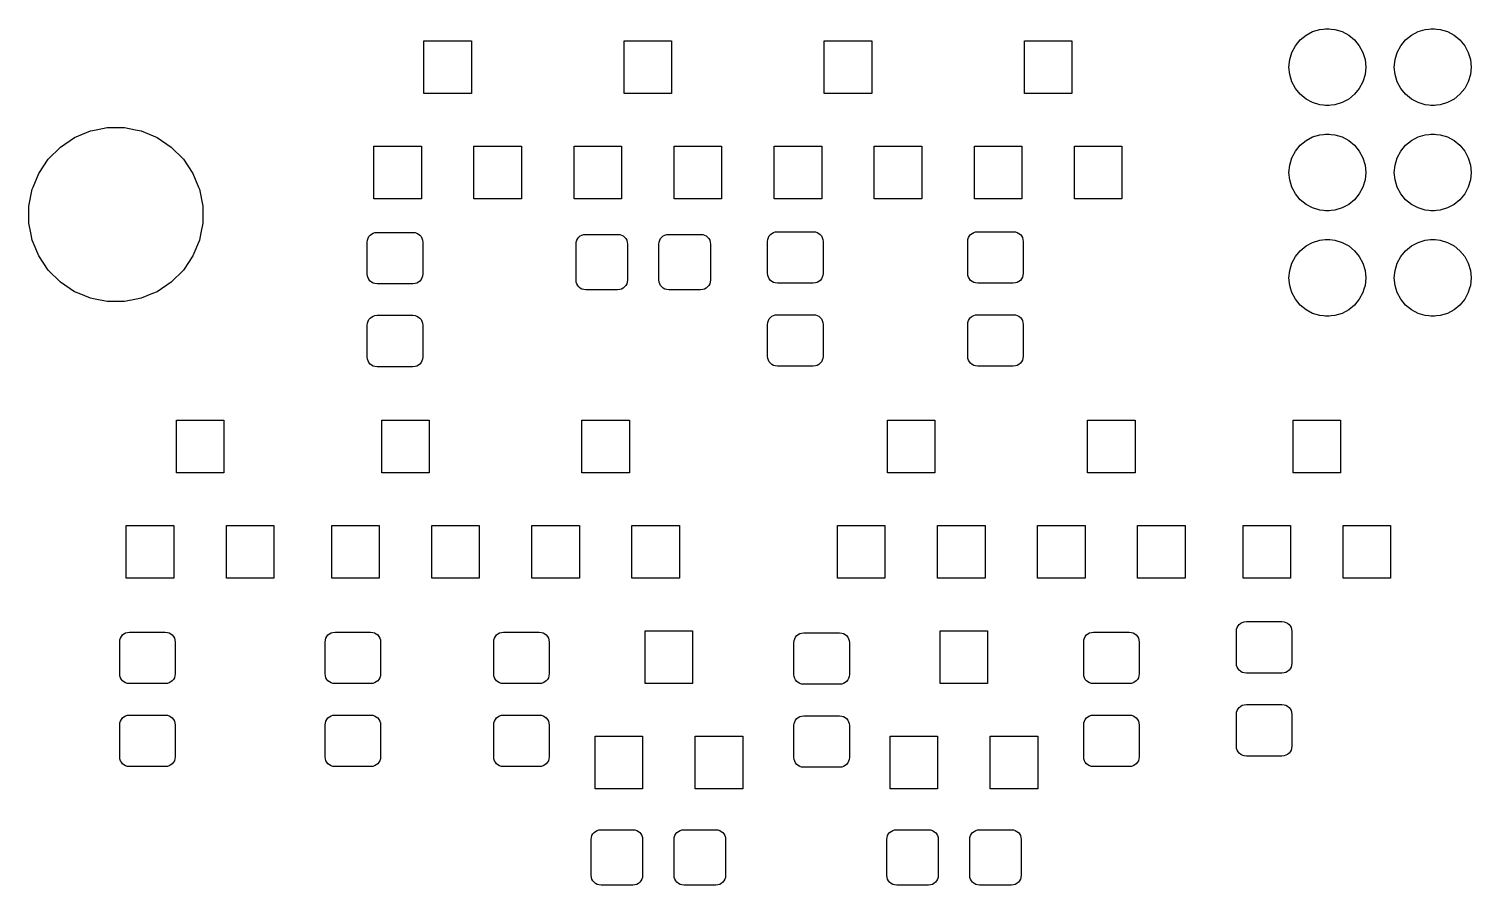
# Model space of a CAD drawing. Extents: x 150.3 to 177.9, y -113.7 to -80.6.
# Drawn here: x 150.35 to 177.73, y -113.73 to -97.47 of the extents above; entities that cross this region are included whole.
import ezdxf

# ---------------------------------------------------------------- set-up
doc = ezdxf.new("R2010")
doc.units = 0
doc.header["$MEASUREMENT"] = 0
doc.layers.add('BLACK', color=7, linetype='CONTINUOUS')

msp = doc.modelspace()

# ---------------------------------------------------------------- linework, layer by layer
at = {"layer": 'BLACK', "linetype": 'CONTINUOUS'}
for p, q in [((174.929, -97.4775), (174.964, -97.474)), ((174.964, -97.474), (175.036, -97.474)), ((175.036, -97.474), (175.071, -97.4775)), ((176.929, -97.4775), (176.964, -97.474)), ((176.964, -97.474), (177.036, -97.474)), ((177.036, -97.474), (177.071, -97.4775)), ((157.849, -98.701), (157.849, -97.699)), ((157.849, -97.699), (158.751, -97.699)), ((158.751, -97.699), (158.751, -98.701)), ((161.649, -98.701), (161.649, -97.699)), ((161.649, -97.699), (162.551, -97.699)), ((162.551, -97.699), (162.551, -98.701)), ((165.449, -98.701), (165.449, -97.699)), ((165.449, -97.699), (166.351, -97.699)), ((166.351, -97.699), (166.351, -98.701)), ((169.249, -98.701), (169.249, -97.699)), ((169.249, -97.699), (170.151, -97.699)), ((170.151, -97.699), (170.151, -98.701)), ((174.393, -97.7947), (174.484, -97.6842)), ((174.484, -97.6842), (174.595, -97.5934)), ((174.595, -97.5934), (174.721, -97.526)), ((174.721, -97.526), (174.858, -97.4845)), ((174.721, -97.526), (174.721, -97.526)), ((174.858, -97.4845), (174.929, -97.4775)), ((175.071, -97.4775), (175.142, -97.4845)), ((175.142, -97.4845), (175.279, -97.526)), ((175.279, -97.526), (175.279, -97.526)), ((175.279, -97.526), (175.405, -97.5934)), ((175.405, -97.5934), (175.516, -97.6842)), ((175.516, -97.6842), (175.607, -97.7947)), ((176.393, -97.7947), (176.484, -97.6842)), ((176.484, -97.6842), (176.595, -97.5934)), ((176.595, -97.5934), (176.721, -97.526)), ((176.721, -97.526), (176.858, -97.4845)), ((176.721, -97.526), (176.721, -97.526)), ((176.858, -97.4845), (176.929, -97.4775)), ((177.071, -97.4775), (177.142, -97.4845)), ((177.142, -97.4845), (177.279, -97.526)), ((177.279, -97.526), (177.279, -97.526)), ((177.279, -97.526), (177.405, -97.5934)), ((177.405, -97.5934), (177.516, -97.6842)), ((177.516, -97.6842), (177.607, -97.7947)), ((174.285, -98.0577), (174.326, -97.9208)), ((174.326, -97.9208), (174.393, -97.7947)), ((174.326, -97.9208), (174.326, -97.9208)), ((175.607, -97.7947), (175.674, -97.9208)), ((175.674, -97.9208), (175.674, -97.9208)), ((175.674, -97.9208), (175.715, -98.0577)), ((176.285, -98.0577), (176.326, -97.9208)), ((176.326, -97.9208), (176.393, -97.7947)), ((176.326, -97.9208), (176.326, -97.9208)), ((177.607, -97.7947), (177.674, -97.9208)), ((177.674, -97.9208), (177.674, -97.9208)), ((177.674, -97.9208), (177.715, -98.0577)), ((174.27, -98.2), (174.285, -98.0577)), ((174.285, -98.3423), (174.27, -98.2)), ((175.715, -98.0577), (175.73, -98.2)), ((175.73, -98.2), (175.715, -98.3423)), ((176.27, -98.2), (176.285, -98.0577)), ((176.285, -98.3423), (176.27, -98.2)), ((177.715, -98.0577), (177.73, -98.2)), ((177.73, -98.2), (177.715, -98.3423)), ((174.326, -98.4792), (174.285, -98.3423)), ((174.393, -98.6053), (174.326, -98.4792)), ((174.326, -98.4792), (174.326, -98.4792)), ((175.674, -98.4792), (175.607, -98.6053)), ((175.715, -98.3423), (175.674, -98.4792)), ((175.674, -98.4792), (175.674, -98.4792)), ((176.326, -98.4792), (176.285, -98.3423)), ((176.393, -98.6053), (176.326, -98.4792)), ((176.326, -98.4792), (176.326, -98.4792)), ((177.674, -98.4792), (177.607, -98.6053)), ((177.715, -98.3423), (177.674, -98.4792)), ((177.674, -98.4792), (177.674, -98.4792)), ((158.751, -98.701), (157.849, -98.701)), ((162.551, -98.701), (161.649, -98.701)), ((166.351, -98.701), (165.449, -98.701)), ((170.151, -98.701), (169.249, -98.701)), ((174.484, -98.7158), (174.393, -98.6053)), ((174.595, -98.8066), (174.484, -98.7158)), ((174.721, -98.874), (174.595, -98.8066)), ((175.405, -98.8066), (175.279, -98.874)), ((175.516, -98.7158), (175.405, -98.8066)), ((175.607, -98.6053), (175.516, -98.7158)), ((176.484, -98.7158), (176.393, -98.6053)), ((176.595, -98.8066), (176.484, -98.7158)), ((176.721, -98.874), (176.595, -98.8066)), ((177.405, -98.8066), (177.279, -98.874)), ((177.516, -98.7158), (177.405, -98.8066)), ((177.607, -98.6053), (177.516, -98.7158)), ((174.858, -98.9155), (174.721, -98.874)), ((174.721, -98.874), (174.721, -98.874)), ((174.929, -98.9225), (174.858, -98.9155)), ((174.964, -98.926), (174.929, -98.9225)), ((175.036, -98.926), (174.964, -98.926)), ((175.071, -98.9225), (175.036, -98.926)), ((175.142, -98.9155), (175.071, -98.9225)), ((175.279, -98.874), (175.142, -98.9155)), ((175.279, -98.874), (175.279, -98.874)), ((176.858, -98.9155), (176.721, -98.874)), ((176.721, -98.874), (176.721, -98.874)), ((176.929, -98.9225), (176.858, -98.9155)), ((176.964, -98.926), (176.929, -98.9225)), ((177.036, -98.926), (176.964, -98.926)), ((177.071, -98.9225), (177.036, -98.926)), ((177.142, -98.9155), (177.071, -98.9225)), ((177.279, -98.874), (177.142, -98.9155)), ((177.279, -98.874), (177.279, -98.874)), ((151.518, -99.4124), (151.625, -99.3913)), ((151.625, -99.3913), (151.837, -99.349)), ((151.837, -99.349), (152.163, -99.349)), ((152.163, -99.349), (152.375, -99.3913)), ((152.375, -99.3913), (152.482, -99.4124)), ((150.948, -99.7176), (151.218, -99.5369)), ((151.218, -99.5369), (151.518, -99.4124)), ((152.482, -99.4124), (152.782, -99.5369)), ((152.782, -99.5369), (153.052, -99.7176)), ((174.484, -99.6842), (174.595, -99.5934)), ((174.595, -99.5934), (174.721, -99.526)), ((174.721, -99.526), (174.858, -99.4845)), ((174.721, -99.526), (174.721, -99.526)), ((174.858, -99.4845), (174.929, -99.4775)), ((174.929, -99.4775), (174.964, -99.474)), ((174.964, -99.474), (175.036, -99.474)), ((175.036, -99.474), (175.071, -99.4775)), ((175.071, -99.4775), (175.142, -99.4845)), ((175.142, -99.4845), (175.279, -99.526)), ((175.279, -99.526), (175.279, -99.526)), ((175.279, -99.526), (175.405, -99.5934)), ((175.405, -99.5934), (175.516, -99.6842)), ((176.484, -99.6842), (176.595, -99.5934)), ((176.595, -99.5934), (176.721, -99.526)), ((176.721, -99.526), (176.858, -99.4845)), ((176.721, -99.526), (176.721, -99.526)), ((176.858, -99.4845), (176.929, -99.4775)), ((176.929, -99.4775), (176.964, -99.474)), ((176.964, -99.474), (177.036, -99.474)), ((177.036, -99.474), (177.071, -99.4775)), ((177.071, -99.4775), (177.142, -99.4845)), ((177.142, -99.4845), (177.279, -99.526)), ((177.279, -99.526), (177.279, -99.526)), ((177.279, -99.526), (177.405, -99.5934)), ((177.405, -99.5934), (177.516, -99.6842)), ((150.718, -99.9475), (150.948, -99.7176)), ((153.052, -99.7176), (153.282, -99.9475)), ((156.899, -100.701), (156.899, -99.699)), ((156.899, -99.699), (157.801, -99.699)), ((157.801, -99.699), (157.801, -100.701)), ((158.799, -100.701), (158.799, -99.699)), ((158.799, -99.699), (159.701, -99.699)), ((159.701, -99.699), (159.701, -100.701)), ((160.699, -100.701), (160.699, -99.699)), ((160.699, -99.699), (161.601, -99.699)), ((161.601, -99.699), (161.601, -100.701)), ((162.599, -100.701), (162.599, -99.699)), ((162.599, -99.699), (163.501, -99.699)), ((163.501, -99.699), (163.501, -100.701)), ((164.499, -100.701), (164.499, -99.699)), ((164.499, -99.699), (165.401, -99.699)), ((165.401, -99.699), (165.401, -100.701)), ((166.399, -100.701), (166.399, -99.699)), ((166.399, -99.699), (167.301, -99.699)), ((167.301, -99.699), (167.301, -100.701)), ((168.299, -100.701), (168.299, -99.699)), ((168.299, -99.699), (169.201, -99.699)), ((169.201, -99.699), (169.201, -100.701)), ((170.199, -100.701), (170.199, -99.699)), ((170.199, -99.699), (171.101, -99.699)), ((171.101, -99.699), (171.101, -100.701)), ((174.285, -100.058), (174.326, -99.9208)), ((174.326, -99.9208), (174.393, -99.7947)), ((174.326, -99.9208), (174.326, -99.9208)), ((174.393, -99.7947), (174.484, -99.6842)), ((175.516, -99.6842), (175.607, -99.7947)), ((175.607, -99.7947), (175.674, -99.9208)), ((175.674, -99.9208), (175.674, -99.9208)), ((175.674, -99.9208), (175.715, -100.058)), ((176.285, -100.058), (176.326, -99.9208)), ((176.326, -99.9208), (176.393, -99.7947)), ((176.326, -99.9208), (176.326, -99.9208)), ((176.393, -99.7947), (176.484, -99.6842)), ((177.516, -99.6842), (177.607, -99.7947)), ((177.607, -99.7947), (177.674, -99.9208)), ((177.674, -99.9208), (177.674, -99.9208)), ((177.674, -99.9208), (177.715, -100.058)), ((150.537, -100.218), (150.718, -99.9475)), ((153.282, -99.9475), (153.463, -100.218)), ((174.27, -100.2), (174.285, -100.058)), ((174.285, -100.342), (174.27, -100.2)), ((175.715, -100.058), (175.73, -100.2)), ((175.73, -100.2), (175.715, -100.342)), ((176.27, -100.2), (176.285, -100.058)), ((176.285, -100.342), (176.27, -100.2)), ((177.715, -100.058), (177.73, -100.2)), ((177.73, -100.2), (177.715, -100.342)), ((150.412, -100.518), (150.429, -100.479)), ((150.429, -100.479), (150.537, -100.218)), ((153.463, -100.218), (153.571, -100.479)), ((153.571, -100.479), (153.588, -100.518)), ((174.326, -100.479), (174.285, -100.342)), ((174.393, -100.605), (174.326, -100.479)), ((174.326, -100.479), (174.326, -100.479)), ((175.674, -100.479), (175.607, -100.605)), ((175.715, -100.342), (175.674, -100.479)), ((175.674, -100.479), (175.674, -100.479)), ((176.326, -100.479), (176.285, -100.342)), ((176.393, -100.605), (176.326, -100.479)), ((176.326, -100.479), (176.326, -100.479)), ((177.674, -100.479), (177.607, -100.605)), ((177.715, -100.342), (177.674, -100.479)), ((177.674, -100.479), (177.674, -100.479)), ((150.349, -100.837), (150.412, -100.518)), ((153.588, -100.518), (153.651, -100.837)), ((157.801, -100.701), (156.899, -100.701)), ((159.701, -100.701), (158.799, -100.701)), ((161.601, -100.701), (160.699, -100.701)), ((163.501, -100.701), (162.599, -100.701)), ((165.401, -100.701), (164.499, -100.701)), ((167.301, -100.701), (166.399, -100.701)), ((169.201, -100.701), (168.299, -100.701)), ((171.101, -100.701), (170.199, -100.701)), ((174.484, -100.716), (174.393, -100.605)), ((174.595, -100.807), (174.484, -100.716)), ((175.516, -100.716), (175.405, -100.807)), ((175.607, -100.605), (175.516, -100.716)), ((176.484, -100.716), (176.393, -100.605)), ((176.595, -100.807), (176.484, -100.716)), ((177.516, -100.716), (177.405, -100.807)), ((177.607, -100.605), (177.516, -100.716)), ((150.349, -101.163), (150.349, -100.837)), ((153.651, -100.837), (153.651, -101.163)), ((174.721, -100.874), (174.595, -100.807)), ((174.858, -100.915), (174.721, -100.874)), ((174.721, -100.874), (174.721, -100.874)), ((174.929, -100.922), (174.858, -100.915)), ((174.964, -100.926), (174.929, -100.922)), ((175.036, -100.926), (174.964, -100.926)), ((175.071, -100.922), (175.036, -100.926)), ((175.142, -100.915), (175.071, -100.922)), ((175.279, -100.874), (175.142, -100.915)), ((175.405, -100.807), (175.279, -100.874)), ((175.279, -100.874), (175.279, -100.874)), ((176.721, -100.874), (176.595, -100.807)), ((176.858, -100.915), (176.721, -100.874)), ((176.721, -100.874), (176.721, -100.874)), ((176.929, -100.922), (176.858, -100.915)), ((176.964, -100.926), (176.929, -100.922)), ((177.036, -100.926), (176.964, -100.926)), ((177.071, -100.922), (177.036, -100.926)), ((177.142, -100.915), (177.071, -100.922)), ((177.279, -100.874), (177.142, -100.915)), ((177.405, -100.807), (177.279, -100.874)), ((177.279, -100.874), (177.279, -100.874)), ((150.385, -101.343), (150.349, -101.163)), ((153.651, -101.163), (153.615, -101.343)), ((150.412, -101.482), (150.385, -101.343)), ((150.537, -101.782), (150.412, -101.482)), ((153.588, -101.482), (153.463, -101.782)), ((153.615, -101.343), (153.588, -101.482)), ((156.774, -101.524), (156.778, -101.483)), ((156.774, -102.126), (156.774, -101.524)), ((156.778, -101.483), (156.788, -101.449)), ((156.788, -101.449), (156.805, -101.418)), ((156.805, -101.418), (156.828, -101.39)), ((156.828, -101.39), (156.855, -101.368)), ((156.855, -101.368), (156.886, -101.351)), ((156.886, -101.351), (156.92, -101.341)), ((156.92, -101.341), (156.962, -101.337)), ((156.962, -101.337), (157.638, -101.337)), ((157.638, -101.337), (157.68, -101.341)), ((157.68, -101.341), (157.714, -101.351)), ((157.714, -101.351), (157.745, -101.368)), ((157.745, -101.368), (157.772, -101.39)), ((157.772, -101.39), (157.795, -101.418)), ((157.795, -101.418), (157.812, -101.449)), ((157.812, -101.449), (157.822, -101.483)), ((157.822, -101.483), (157.826, -101.524)), ((157.826, -101.524), (157.826, -102.126)), ((160.737, -101.562), (160.741, -101.52)), ((160.737, -102.238), (160.737, -101.562)), ((160.741, -101.52), (160.751, -101.486)), ((160.751, -101.486), (160.768, -101.455)), ((160.768, -101.455), (160.79, -101.428)), ((160.79, -101.428), (160.818, -101.405)), ((160.818, -101.405), (160.849, -101.388)), ((160.849, -101.388), (160.883, -101.378)), ((160.883, -101.378), (160.924, -101.374)), ((160.924, -101.374), (161.526, -101.374)), ((161.526, -101.374), (161.567, -101.378)), ((161.567, -101.378), (161.601, -101.388)), ((161.601, -101.388), (161.632, -101.405)), ((161.632, -101.405), (161.66, -101.428)), ((161.66, -101.428), (161.682, -101.455)), ((161.682, -101.455), (161.699, -101.486)), ((161.699, -101.486), (161.709, -101.52)), ((161.709, -101.52), (161.713, -101.562)), ((161.713, -101.562), (161.713, -102.238)), ((162.311, -101.562), (162.316, -101.52)), ((162.311, -102.238), (162.311, -101.562)), ((162.316, -101.52), (162.326, -101.486)), ((162.326, -101.486), (162.343, -101.455)), ((162.343, -101.455), (162.365, -101.428)), ((162.365, -101.428), (162.393, -101.405)), ((162.393, -101.405), (162.424, -101.388)), ((162.424, -101.388), (162.458, -101.378)), ((162.458, -101.378), (162.499, -101.374)), ((162.499, -101.374), (163.101, -101.374)), ((163.101, -101.374), (163.142, -101.378)), ((163.142, -101.378), (163.176, -101.388)), ((163.176, -101.388), (163.207, -101.405)), ((163.207, -101.405), (163.235, -101.428)), ((163.235, -101.428), (163.257, -101.455)), ((163.257, -101.455), (163.274, -101.486)), ((163.274, -101.486), (163.284, -101.52)), ((163.284, -101.52), (163.288, -101.562)), ((163.288, -101.562), (163.288, -102.238)), ((164.374, -101.512), (164.378, -101.47)), ((164.374, -102.113), (164.374, -101.512)), ((164.378, -101.47), (164.388, -101.436)), ((164.388, -101.436), (164.405, -101.405)), ((164.405, -101.405), (164.428, -101.378)), ((164.428, -101.378), (164.455, -101.355)), ((164.455, -101.355), (164.486, -101.338)), ((164.486, -101.338), (164.52, -101.328)), ((164.52, -101.328), (164.562, -101.324)), ((164.562, -101.324), (165.238, -101.324)), ((165.238, -101.324), (165.28, -101.328)), ((165.28, -101.328), (165.314, -101.338)), ((165.314, -101.338), (165.345, -101.355)), ((165.345, -101.355), (165.372, -101.378)), ((165.372, -101.378), (165.395, -101.405)), ((165.395, -101.405), (165.412, -101.436)), ((165.412, -101.436), (165.422, -101.47)), ((165.422, -101.47), (165.426, -101.512)), ((165.426, -101.512), (165.426, -102.113)), ((168.174, -101.512), (168.178, -101.47)), ((168.174, -102.113), (168.174, -101.512)), ((168.178, -101.47), (168.188, -101.436)), ((168.188, -101.436), (168.205, -101.405)), ((168.205, -101.405), (168.228, -101.378)), ((168.228, -101.378), (168.255, -101.355)), ((168.255, -101.355), (168.286, -101.338)), ((168.286, -101.338), (168.32, -101.328)), ((168.32, -101.328), (168.362, -101.324)), ((168.362, -101.324), (169.038, -101.324)), ((169.038, -101.324), (169.08, -101.328)), ((169.08, -101.328), (169.114, -101.338)), ((169.114, -101.338), (169.145, -101.355)), ((169.145, -101.355), (169.172, -101.378)), ((169.172, -101.378), (169.195, -101.405)), ((169.195, -101.405), (169.212, -101.436)), ((169.212, -101.436), (169.222, -101.47)), ((169.222, -101.47), (169.226, -101.512)), ((169.226, -101.512), (169.226, -102.113)), ((174.595, -101.593), (174.721, -101.526)), ((174.721, -101.526), (174.858, -101.485)), ((174.721, -101.526), (174.721, -101.526)), ((174.858, -101.485), (174.956, -101.475)), ((174.956, -101.475), (174.964, -101.474)), ((174.964, -101.474), (175.036, -101.474)), ((175.036, -101.474), (175.044, -101.475)), ((175.044, -101.475), (175.142, -101.485)), ((175.142, -101.485), (175.279, -101.526)), ((175.279, -101.526), (175.279, -101.526)), ((175.279, -101.526), (175.405, -101.593)), ((176.595, -101.593), (176.721, -101.526)), ((176.721, -101.526), (176.858, -101.485)), ((176.721, -101.526), (176.721, -101.526)), ((176.858, -101.485), (176.956, -101.475)), ((176.956, -101.475), (176.964, -101.474)), ((176.964, -101.474), (177.036, -101.474)), ((177.036, -101.474), (177.044, -101.475)), ((177.044, -101.475), (177.142, -101.485)), ((177.142, -101.485), (177.279, -101.526)), ((177.279, -101.526), (177.279, -101.526)), ((177.279, -101.526), (177.405, -101.593)), ((150.718, -102.052), (150.537, -101.782)), ((153.463, -101.782), (153.282, -102.052)), ((174.326, -101.921), (174.393, -101.795)), ((174.393, -101.795), (174.484, -101.684)), ((174.484, -101.684), (174.595, -101.593)), ((175.405, -101.593), (175.516, -101.684)), ((175.516, -101.684), (175.607, -101.795)), ((175.607, -101.795), (175.674, -101.921)), ((176.326, -101.921), (176.393, -101.795)), ((176.393, -101.795), (176.484, -101.684)), ((176.484, -101.684), (176.595, -101.593)), ((177.405, -101.593), (177.516, -101.684)), ((177.516, -101.684), (177.607, -101.795)), ((177.607, -101.795), (177.674, -101.921)), ((150.948, -102.282), (150.718, -102.052)), ((153.282, -102.052), (153.052, -102.282)), ((156.778, -102.167), (156.774, -102.126)), ((157.826, -102.126), (157.822, -102.167)), ((164.378, -102.155), (164.374, -102.113)), ((165.426, -102.113), (165.422, -102.155)), ((168.178, -102.155), (168.174, -102.113)), ((169.226, -102.113), (169.222, -102.155)), ((174.27, -102.2), (174.285, -102.058)), ((174.285, -102.058), (174.326, -101.921)), ((174.326, -101.921), (174.326, -101.921)), ((175.674, -101.921), (175.674, -101.921)), ((175.674, -101.921), (175.715, -102.058)), ((175.715, -102.058), (175.73, -102.2)), ((176.27, -102.2), (176.285, -102.058)), ((176.285, -102.058), (176.326, -101.921)), ((176.326, -101.921), (176.326, -101.921)), ((177.674, -101.921), (177.674, -101.921)), ((177.674, -101.921), (177.715, -102.058)), ((177.715, -102.058), (177.73, -102.2)), ((151.218, -102.463), (150.948, -102.282)), ((153.052, -102.282), (152.782, -102.463)), ((156.788, -102.201), (156.778, -102.167)), ((156.805, -102.232), (156.788, -102.201)), ((156.828, -102.26), (156.805, -102.232)), ((156.855, -102.282), (156.828, -102.26)), ((156.886, -102.299), (156.855, -102.282)), ((156.92, -102.309), (156.886, -102.299)), ((156.962, -102.313), (156.92, -102.309)), ((157.638, -102.313), (156.962, -102.313)), ((157.68, -102.309), (157.638, -102.313)), ((157.714, -102.299), (157.68, -102.309)), ((157.745, -102.282), (157.714, -102.299)), ((157.772, -102.26), (157.745, -102.282)), ((157.795, -102.232), (157.772, -102.26)), ((157.812, -102.201), (157.795, -102.232)), ((157.822, -102.167), (157.812, -102.201)), ((160.741, -102.28), (160.737, -102.238)), ((160.751, -102.314), (160.741, -102.28)), ((160.768, -102.345), (160.751, -102.314)), ((160.79, -102.372), (160.768, -102.345)), ((160.818, -102.395), (160.79, -102.372)), ((160.849, -102.412), (160.818, -102.395)), ((161.632, -102.395), (161.601, -102.412)), ((161.66, -102.372), (161.632, -102.395)), ((161.682, -102.345), (161.66, -102.372)), ((161.699, -102.314), (161.682, -102.345)), ((161.709, -102.28), (161.699, -102.314)), ((161.713, -102.238), (161.709, -102.28)), ((162.316, -102.28), (162.311, -102.238)), ((162.326, -102.314), (162.316, -102.28)), ((162.343, -102.345), (162.326, -102.314)), ((162.365, -102.372), (162.343, -102.345)), ((162.393, -102.395), (162.365, -102.372)), ((162.424, -102.412), (162.393, -102.395)), ((163.207, -102.395), (163.176, -102.412)), ((163.235, -102.372), (163.207, -102.395)), ((163.257, -102.345), (163.235, -102.372)), ((163.274, -102.314), (163.257, -102.345)), ((163.284, -102.28), (163.274, -102.314)), ((163.288, -102.238), (163.284, -102.28)), ((164.388, -102.189), (164.378, -102.155)), ((164.405, -102.22), (164.388, -102.189)), ((164.428, -102.247), (164.405, -102.22)), ((164.455, -102.27), (164.428, -102.247)), ((164.486, -102.287), (164.455, -102.27)), ((164.52, -102.297), (164.486, -102.287)), ((164.562, -102.301), (164.52, -102.297)), ((165.238, -102.301), (164.562, -102.301)), ((165.28, -102.297), (165.238, -102.301)), ((165.314, -102.287), (165.28, -102.297)), ((165.345, -102.27), (165.314, -102.287)), ((165.372, -102.247), (165.345, -102.27)), ((165.395, -102.22), (165.372, -102.247)), ((165.412, -102.189), (165.395, -102.22)), ((165.422, -102.155), (165.412, -102.189)), ((168.188, -102.189), (168.178, -102.155)), ((168.205, -102.22), (168.188, -102.189)), ((168.228, -102.247), (168.205, -102.22)), ((168.255, -102.27), (168.228, -102.247)), ((168.286, -102.287), (168.255, -102.27)), ((168.32, -102.297), (168.286, -102.287)), ((168.362, -102.301), (168.32, -102.297)), ((169.038, -102.301), (168.362, -102.301)), ((169.08, -102.297), (169.038, -102.301)), ((169.114, -102.287), (169.08, -102.297)), ((169.145, -102.27), (169.114, -102.287)), ((169.172, -102.247), (169.145, -102.27)), ((169.195, -102.22), (169.172, -102.247)), ((169.212, -102.189), (169.195, -102.22)), ((169.222, -102.155), (169.212, -102.189)), ((174.285, -102.342), (174.27, -102.2)), ((174.306, -102.412), (174.285, -102.342)), ((175.715, -102.342), (175.694, -102.412)), ((175.73, -102.2), (175.715, -102.342)), ((176.285, -102.342), (176.27, -102.2)), ((176.306, -102.412), (176.285, -102.342)), ((177.715, -102.342), (177.694, -102.412)), ((177.73, -102.2), (177.715, -102.342)), ((151.306, -102.5), (151.218, -102.463)), ((151.218, -102.463), (151.218, -102.463)), ((151.218, -102.463), (151.218, -102.463)), ((151.518, -102.588), (151.306, -102.5)), ((151.608, -102.605), (151.518, -102.588)), ((151.837, -102.651), (151.608, -102.605)), ((152.163, -102.651), (151.837, -102.651)), ((152.392, -102.605), (152.163, -102.651)), ((152.482, -102.588), (152.392, -102.605)), ((152.694, -102.5), (152.482, -102.588)), ((152.782, -102.463), (152.694, -102.5)), ((152.782, -102.463), (152.782, -102.463)), ((152.782, -102.463), (152.782, -102.463)), ((160.883, -102.422), (160.849, -102.412)), ((160.924, -102.426), (160.883, -102.422)), ((161.526, -102.426), (160.924, -102.426)), ((161.567, -102.422), (161.526, -102.426)), ((161.601, -102.412), (161.567, -102.422)), ((162.458, -102.422), (162.424, -102.412)), ((162.499, -102.426), (162.458, -102.422)), ((163.101, -102.426), (162.499, -102.426)), ((163.142, -102.422), (163.101, -102.426)), ((163.176, -102.412), (163.142, -102.422)), ((174.326, -102.479), (174.306, -102.412)), ((174.393, -102.605), (174.326, -102.479)), ((174.484, -102.716), (174.393, -102.605)), ((175.607, -102.605), (175.516, -102.716)), ((175.674, -102.479), (175.607, -102.605)), ((175.694, -102.412), (175.674, -102.479)), ((176.326, -102.479), (176.306, -102.412)), ((176.393, -102.605), (176.326, -102.479)), ((176.484, -102.716), (176.393, -102.605)), ((177.607, -102.605), (177.516, -102.716)), ((177.674, -102.479), (177.607, -102.605)), ((177.694, -102.412), (177.674, -102.479)), ((156.828, -102.965), (156.855, -102.943)), ((156.855, -102.943), (156.886, -102.926)), ((156.886, -102.926), (156.92, -102.916)), ((156.92, -102.916), (156.962, -102.911)), ((156.962, -102.911), (157.638, -102.911)), ((157.638, -102.911), (157.68, -102.916)), ((157.68, -102.916), (157.714, -102.926)), ((157.714, -102.926), (157.745, -102.943)), ((157.745, -102.943), (157.772, -102.965)), ((164.428, -102.953), (164.455, -102.93)), ((164.455, -102.93), (164.486, -102.913)), ((164.486, -102.913), (164.52, -102.903)), ((164.52, -102.903), (164.562, -102.899)), ((164.562, -102.899), (165.238, -102.899)), ((165.238, -102.899), (165.28, -102.903)), ((165.28, -102.903), (165.314, -102.913)), ((165.314, -102.913), (165.345, -102.93)), ((165.345, -102.93), (165.372, -102.953)), ((168.228, -102.953), (168.255, -102.93)), ((168.255, -102.93), (168.286, -102.913)), ((168.286, -102.913), (168.32, -102.903)), ((168.32, -102.903), (168.362, -102.899)), ((168.362, -102.899), (169.038, -102.899)), ((169.038, -102.899), (169.08, -102.903)), ((169.08, -102.903), (169.114, -102.913)), ((169.114, -102.913), (169.145, -102.93)), ((169.145, -102.93), (169.172, -102.953)), ((174.595, -102.807), (174.484, -102.716)), ((174.721, -102.874), (174.595, -102.807)), ((174.858, -102.915), (174.721, -102.874)), ((174.721, -102.874), (174.721, -102.874)), ((174.929, -102.922), (174.858, -102.915)), ((174.964, -102.926), (174.929, -102.922)), ((175.036, -102.926), (174.964, -102.926)), ((175.071, -102.922), (175.036, -102.926)), ((175.142, -102.915), (175.071, -102.922)), ((175.279, -102.874), (175.142, -102.915)), ((175.405, -102.807), (175.279, -102.874)), ((175.279, -102.874), (175.279, -102.874)), ((175.516, -102.716), (175.405, -102.807)), ((176.595, -102.807), (176.484, -102.716)), ((176.721, -102.874), (176.595, -102.807)), ((176.858, -102.915), (176.721, -102.874)), ((176.721, -102.874), (176.721, -102.874)), ((176.929, -102.922), (176.858, -102.915)), ((176.964, -102.926), (176.929, -102.922)), ((177.036, -102.926), (176.964, -102.926)), ((177.071, -102.922), (177.036, -102.926)), ((177.142, -102.915), (177.071, -102.922)), ((177.279, -102.874), (177.142, -102.915)), ((177.405, -102.807), (177.279, -102.874)), ((177.279, -102.874), (177.279, -102.874)), ((177.516, -102.716), (177.405, -102.807)), ((156.774, -103.099), (156.778, -103.058)), ((156.774, -103.701), (156.774, -103.099)), ((156.778, -103.058), (156.788, -103.024)), ((156.788, -103.024), (156.805, -102.993)), ((156.805, -102.993), (156.828, -102.965)), ((157.772, -102.965), (157.795, -102.993)), ((157.795, -102.993), (157.812, -103.024)), ((157.812, -103.024), (157.822, -103.058)), ((157.822, -103.058), (157.826, -103.099)), ((157.826, -103.099), (157.826, -103.701)), ((164.374, -103.087), (164.378, -103.045)), ((164.374, -103.688), (164.374, -103.087)), ((164.378, -103.045), (164.388, -103.011)), ((164.388, -103.011), (164.405, -102.98)), ((164.405, -102.98), (164.428, -102.953)), ((165.372, -102.953), (165.395, -102.98)), ((165.395, -102.98), (165.412, -103.011)), ((165.412, -103.011), (165.422, -103.045)), ((165.422, -103.045), (165.426, -103.087)), ((165.426, -103.087), (165.426, -103.688)), ((168.174, -103.087), (168.178, -103.045)), ((168.174, -103.688), (168.174, -103.087)), ((168.178, -103.045), (168.188, -103.011)), ((168.188, -103.011), (168.205, -102.98)), ((168.205, -102.98), (168.228, -102.953)), ((169.172, -102.953), (169.195, -102.98)), ((169.195, -102.98), (169.212, -103.011)), ((169.212, -103.011), (169.222, -103.045)), ((169.222, -103.045), (169.226, -103.087)), ((169.226, -103.087), (169.226, -103.688)), ((156.778, -103.742), (156.774, -103.701)), ((156.788, -103.776), (156.778, -103.742)), ((157.822, -103.742), (157.812, -103.776)), ((157.826, -103.701), (157.822, -103.742)), ((164.378, -103.73), (164.374, -103.688)), ((164.388, -103.764), (164.378, -103.73)), ((164.405, -103.795), (164.388, -103.764)), ((165.412, -103.764), (165.395, -103.795)), ((165.422, -103.73), (165.412, -103.764)), ((165.426, -103.688), (165.422, -103.73)), ((168.178, -103.73), (168.174, -103.688)), ((168.188, -103.764), (168.178, -103.73)), ((168.205, -103.795), (168.188, -103.764)), ((169.212, -103.764), (169.195, -103.795)), ((169.222, -103.73), (169.212, -103.764)), ((169.226, -103.688), (169.222, -103.73)), ((156.805, -103.807), (156.788, -103.776)), ((156.828, -103.835), (156.805, -103.807)), ((156.855, -103.857), (156.828, -103.835)), ((156.886, -103.874), (156.855, -103.857)), ((156.92, -103.884), (156.886, -103.874)), ((156.962, -103.888), (156.92, -103.884)), ((157.638, -103.888), (156.962, -103.888)), ((157.68, -103.884), (157.638, -103.888)), ((157.714, -103.874), (157.68, -103.884)), ((157.745, -103.857), (157.714, -103.874)), ((157.772, -103.835), (157.745, -103.857)), ((157.795, -103.807), (157.772, -103.835)), ((157.812, -103.776), (157.795, -103.807)), ((164.428, -103.822), (164.405, -103.795)), ((164.455, -103.845), (164.428, -103.822)), ((164.486, -103.862), (164.455, -103.845)), ((164.52, -103.872), (164.486, -103.862)), ((164.562, -103.876), (164.52, -103.872)), ((165.238, -103.876), (164.562, -103.876)), ((165.28, -103.872), (165.238, -103.876)), ((165.314, -103.862), (165.28, -103.872)), ((165.345, -103.845), (165.314, -103.862)), ((165.372, -103.822), (165.345, -103.845)), ((165.395, -103.795), (165.372, -103.822)), ((168.228, -103.822), (168.205, -103.795)), ((168.255, -103.845), (168.228, -103.822)), ((168.286, -103.862), (168.255, -103.845)), ((168.32, -103.872), (168.286, -103.862)), ((168.362, -103.876), (168.32, -103.872)), ((169.038, -103.876), (168.362, -103.876)), ((169.08, -103.872), (169.038, -103.876)), ((169.114, -103.862), (169.08, -103.872)), ((169.145, -103.845), (169.114, -103.862)), ((169.172, -103.822), (169.145, -103.845)), ((169.195, -103.795), (169.172, -103.822)), ((153.149, -105.901), (153.149, -104.899)), ((153.149, -104.899), (154.051, -104.899)), ((154.051, -104.899), (154.051, -105.901)), ((157.049, -105.901), (157.049, -104.899)), ((157.049, -104.899), (157.951, -104.899)), ((157.951, -104.899), (157.951, -105.901)), ((160.849, -105.901), (160.849, -104.899)), ((160.849, -104.899), (161.751, -104.899)), ((161.751, -104.899), (161.751, -105.901)), ((166.649, -105.901), (166.649, -104.899)), ((166.649, -104.899), (167.551, -104.899)), ((167.551, -104.899), (167.551, -105.901)), ((170.449, -105.901), (170.449, -104.899)), ((170.449, -104.899), (171.351, -104.899)), ((171.351, -104.899), (171.351, -105.901)), ((174.349, -105.901), (174.349, -104.899)), ((174.349, -104.899), (175.251, -104.899)), ((175.251, -104.899), (175.251, -105.901)), ((154.051, -105.901), (153.149, -105.901)), ((157.951, -105.901), (157.049, -105.901)), ((161.751, -105.901), (160.849, -105.901)), ((167.551, -105.901), (166.649, -105.901)), ((171.351, -105.901), (170.449, -105.901)), ((175.251, -105.901), (174.349, -105.901)), ((152.199, -107.901), (152.199, -106.899)), ((152.199, -106.899), (153.101, -106.899)), ((153.101, -106.899), (153.101, -107.901)), ((154.099, -107.901), (154.099, -106.899)), ((154.099, -106.899), (155.001, -106.899)), ((155.001, -106.899), (155.001, -107.901)), ((156.099, -107.901), (156.099, -106.899)), ((156.099, -106.899), (157.001, -106.899)), ((157.001, -106.899), (157.001, -107.901)), ((157.999, -107.901), (157.999, -106.899)), ((157.999, -106.899), (158.901, -106.899)), ((158.901, -106.899), (158.901, -107.901)), ((159.899, -107.901), (159.899, -106.899)), ((159.899, -106.899), (160.801, -106.899)), ((160.801, -106.899), (160.801, -107.901)), ((161.799, -107.901), (161.799, -106.899)), ((161.799, -106.899), (162.701, -106.899)), ((162.701, -106.899), (162.701, -107.901)), ((165.699, -107.901), (165.699, -106.899)), ((165.699, -106.899), (166.601, -106.899)), ((166.601, -106.899), (166.601, -107.901)), ((167.599, -107.901), (167.599, -106.899)), ((167.599, -106.899), (168.501, -106.899)), ((168.501, -106.899), (168.501, -107.901)), ((169.499, -107.901), (169.499, -106.899)), ((169.499, -106.899), (170.401, -106.899)), ((170.401, -106.899), (170.401, -107.901)), ((171.399, -107.901), (171.399, -106.899)), ((171.399, -106.899), (172.301, -106.899)), ((172.301, -106.899), (172.301, -107.901)), ((173.399, -107.901), (173.399, -106.899)), ((173.399, -106.899), (174.301, -106.899)), ((174.301, -106.899), (174.301, -107.901)), ((175.299, -107.901), (175.299, -106.899)), ((175.299, -106.899), (176.201, -106.899)), ((176.201, -106.899), (176.201, -107.901)), ((153.101, -107.901), (152.199, -107.901)), ((155.001, -107.901), (154.099, -107.901)), ((157.001, -107.901), (156.099, -107.901)), ((158.901, -107.901), (157.999, -107.901)), ((160.801, -107.901), (159.899, -107.901)), ((162.701, -107.901), (161.799, -107.901)), ((166.601, -107.901), (165.699, -107.901)), ((168.501, -107.901), (167.599, -107.901)), ((170.401, -107.901), (169.499, -107.901)), ((172.301, -107.901), (171.399, -107.901)), ((174.301, -107.901), (173.399, -107.901)), ((176.201, -107.901), (175.299, -107.901)), ((152.128, -108.978), (152.155, -108.955)), ((152.155, -108.955), (152.186, -108.938)), ((152.186, -108.938), (152.22, -108.928)), ((152.22, -108.928), (152.262, -108.924)), ((152.262, -108.924), (152.938, -108.924)), ((152.938, -108.924), (152.98, -108.928)), ((152.98, -108.928), (153.014, -108.938)), ((153.014, -108.938), (153.045, -108.955)), ((153.045, -108.955), (153.072, -108.978)), ((156.028, -108.978), (156.055, -108.955)), ((156.055, -108.955), (156.086, -108.938)), ((156.086, -108.938), (156.12, -108.928)), ((156.12, -108.928), (156.162, -108.924)), ((156.162, -108.924), (156.838, -108.924)), ((156.838, -108.924), (156.88, -108.928)), ((156.88, -108.928), (156.914, -108.938)), ((156.914, -108.938), (156.945, -108.955)), ((156.945, -108.955), (156.972, -108.978)), ((159.228, -108.978), (159.255, -108.955)), ((159.255, -108.955), (159.286, -108.938)), ((159.286, -108.938), (159.32, -108.928)), ((159.32, -108.928), (159.362, -108.924)), ((159.362, -108.924), (160.038, -108.924)), ((160.038, -108.924), (160.08, -108.928)), ((160.08, -108.928), (160.114, -108.938)), ((160.114, -108.938), (160.145, -108.955)), ((160.145, -108.955), (160.172, -108.978)), ((162.049, -109.901), (162.049, -108.899)), ((162.049, -108.899), (162.951, -108.899)), ((162.951, -108.899), (162.951, -109.901)), ((164.928, -108.99), (164.955, -108.968)), ((164.955, -108.968), (164.986, -108.951)), ((164.986, -108.951), (165.02, -108.941)), ((165.02, -108.941), (165.062, -108.936)), ((165.062, -108.936), (165.738, -108.936)), ((165.738, -108.936), (165.78, -108.941)), ((165.78, -108.941), (165.814, -108.951)), ((165.814, -108.951), (165.845, -108.968)), ((165.845, -108.968), (165.872, -108.99)), ((167.649, -109.901), (167.649, -108.899)), ((167.649, -108.899), (168.551, -108.899)), ((168.551, -108.899), (168.551, -109.901)), ((170.428, -108.978), (170.455, -108.955)), ((170.455, -108.955), (170.486, -108.938)), ((170.486, -108.938), (170.52, -108.928)), ((170.52, -108.928), (170.562, -108.924)), ((170.562, -108.924), (171.238, -108.924)), ((171.238, -108.924), (171.28, -108.928)), ((171.28, -108.928), (171.314, -108.938)), ((171.314, -108.938), (171.345, -108.955)), ((171.345, -108.955), (171.372, -108.978)), ((173.274, -108.912), (173.278, -108.87)), ((173.274, -109.513), (173.274, -108.912)), ((173.278, -108.87), (173.288, -108.836)), ((173.288, -108.836), (173.305, -108.805)), ((173.305, -108.805), (173.328, -108.778)), ((173.328, -108.778), (173.355, -108.755)), ((173.355, -108.755), (173.386, -108.738)), ((173.386, -108.738), (173.42, -108.728)), ((173.42, -108.728), (173.462, -108.724)), ((173.462, -108.724), (174.138, -108.724)), ((174.138, -108.724), (174.18, -108.728)), ((174.18, -108.728), (174.214, -108.738)), ((174.214, -108.738), (174.245, -108.755)), ((174.245, -108.755), (174.272, -108.778)), ((174.272, -108.778), (174.295, -108.805)), ((174.295, -108.805), (174.312, -108.836)), ((174.312, -108.836), (174.322, -108.87)), ((174.322, -108.87), (174.326, -108.912)), ((174.326, -108.912), (174.326, -109.513)), ((152.074, -109.112), (152.078, -109.07)), ((152.074, -109.713), (152.074, -109.112)), ((152.078, -109.07), (152.088, -109.036)), ((152.088, -109.036), (152.105, -109.005)), ((152.105, -109.005), (152.128, -108.978)), ((153.072, -108.978), (153.095, -109.005)), ((153.095, -109.005), (153.112, -109.036)), ((153.112, -109.036), (153.122, -109.07)), ((153.122, -109.07), (153.126, -109.112)), ((153.126, -109.112), (153.126, -109.713)), ((155.974, -109.112), (155.978, -109.07)), ((155.974, -109.713), (155.974, -109.112)), ((155.978, -109.07), (155.988, -109.036)), ((155.988, -109.036), (156.005, -109.005)), ((156.005, -109.005), (156.028, -108.978)), ((156.972, -108.978), (156.995, -109.005)), ((156.995, -109.005), (157.012, -109.036)), ((157.012, -109.036), (157.022, -109.07)), ((157.022, -109.07), (157.026, -109.112)), ((157.026, -109.112), (157.026, -109.713)), ((159.174, -109.112), (159.178, -109.07)), ((159.174, -109.713), (159.174, -109.112)), ((159.178, -109.07), (159.188, -109.036)), ((159.188, -109.036), (159.205, -109.005)), ((159.205, -109.005), (159.228, -108.978)), ((160.172, -108.978), (160.195, -109.005)), ((160.195, -109.005), (160.212, -109.036)), ((160.212, -109.036), (160.222, -109.07)), ((160.222, -109.07), (160.226, -109.112)), ((160.226, -109.112), (160.226, -109.713)), ((164.874, -109.124), (164.878, -109.083)), ((164.874, -109.726), (164.874, -109.124)), ((164.878, -109.083), (164.888, -109.049)), ((164.888, -109.049), (164.905, -109.018)), ((164.905, -109.018), (164.928, -108.99)), ((165.872, -108.99), (165.895, -109.018)), ((165.895, -109.018), (165.912, -109.049)), ((165.912, -109.049), (165.922, -109.083)), ((165.922, -109.083), (165.926, -109.124)), ((165.926, -109.124), (165.926, -109.726)), ((170.374, -109.112), (170.378, -109.07)), ((170.374, -109.713), (170.374, -109.112)), ((170.378, -109.07), (170.388, -109.036)), ((170.388, -109.036), (170.405, -109.005)), ((170.405, -109.005), (170.428, -108.978)), ((171.372, -108.978), (171.395, -109.005)), ((171.395, -109.005), (171.412, -109.036)), ((171.412, -109.036), (171.422, -109.07)), ((171.422, -109.07), (171.426, -109.112)), ((171.426, -109.112), (171.426, -109.713)), ((173.278, -109.555), (173.274, -109.513)), ((174.326, -109.513), (174.322, -109.555)), ((152.078, -109.755), (152.074, -109.713)), ((152.088, -109.789), (152.078, -109.755)), ((152.105, -109.82), (152.088, -109.789)), ((153.112, -109.789), (153.095, -109.82)), ((153.122, -109.755), (153.112, -109.789)), ((153.126, -109.713), (153.122, -109.755)), ((155.978, -109.755), (155.974, -109.713)), ((155.988, -109.789), (155.978, -109.755)), ((156.005, -109.82), (155.988, -109.789)), ((157.012, -109.789), (156.995, -109.82)), ((157.022, -109.755), (157.012, -109.789)), ((157.026, -109.713), (157.022, -109.755)), ((159.178, -109.755), (159.174, -109.713)), ((159.188, -109.789), (159.178, -109.755)), ((159.205, -109.82), (159.188, -109.789)), ((160.212, -109.789), (160.195, -109.82)), ((160.222, -109.755), (160.212, -109.789)), ((160.226, -109.713), (160.222, -109.755)), ((164.878, -109.767), (164.874, -109.726)), ((164.888, -109.801), (164.878, -109.767)), ((165.922, -109.767), (165.912, -109.801)), ((165.926, -109.726), (165.922, -109.767)), ((170.378, -109.755), (170.374, -109.713)), ((170.388, -109.789), (170.378, -109.755)), ((170.405, -109.82), (170.388, -109.789)), ((171.412, -109.789), (171.395, -109.82)), ((171.422, -109.755), (171.412, -109.789)), ((171.426, -109.713), (171.422, -109.755)), ((173.288, -109.589), (173.278, -109.555)), ((173.305, -109.62), (173.288, -109.589)), ((173.328, -109.647), (173.305, -109.62)), ((173.355, -109.67), (173.328, -109.647)), ((173.386, -109.687), (173.355, -109.67)), ((173.42, -109.697), (173.386, -109.687)), ((173.462, -109.701), (173.42, -109.697)), ((174.138, -109.701), (173.462, -109.701)), ((174.18, -109.697), (174.138, -109.701)), ((174.214, -109.687), (174.18, -109.697)), ((174.245, -109.67), (174.214, -109.687)), ((174.272, -109.647), (174.245, -109.67)), ((174.295, -109.62), (174.272, -109.647)), ((174.312, -109.589), (174.295, -109.62)), ((174.322, -109.555), (174.312, -109.589)), ((152.128, -109.847), (152.105, -109.82)), ((152.155, -109.87), (152.128, -109.847)), ((152.186, -109.887), (152.155, -109.87)), ((152.22, -109.897), (152.186, -109.887)), ((152.262, -109.901), (152.22, -109.897)), ((152.938, -109.901), (152.262, -109.901)), ((152.98, -109.897), (152.938, -109.901)), ((153.014, -109.887), (152.98, -109.897)), ((153.045, -109.87), (153.014, -109.887)), ((153.072, -109.847), (153.045, -109.87)), ((153.095, -109.82), (153.072, -109.847)), ((156.028, -109.847), (156.005, -109.82)), ((156.055, -109.87), (156.028, -109.847)), ((156.086, -109.887), (156.055, -109.87)), ((156.12, -109.897), (156.086, -109.887)), ((156.162, -109.901), (156.12, -109.897)), ((156.838, -109.901), (156.162, -109.901)), ((156.88, -109.897), (156.838, -109.901)), ((156.914, -109.887), (156.88, -109.897)), ((156.945, -109.87), (156.914, -109.887)), ((156.972, -109.847), (156.945, -109.87)), ((156.995, -109.82), (156.972, -109.847)), ((159.228, -109.847), (159.205, -109.82)), ((159.255, -109.87), (159.228, -109.847)), ((159.286, -109.887), (159.255, -109.87)), ((159.32, -109.897), (159.286, -109.887)), ((159.362, -109.901), (159.32, -109.897)), ((160.038, -109.901), (159.362, -109.901)), ((160.08, -109.897), (160.038, -109.901)), ((160.114, -109.887), (160.08, -109.897)), ((160.145, -109.87), (160.114, -109.887)), ((160.172, -109.847), (160.145, -109.87)), ((160.195, -109.82), (160.172, -109.847)), ((162.951, -109.901), (162.049, -109.901)), ((164.905, -109.832), (164.888, -109.801)), ((164.928, -109.86), (164.905, -109.832)), ((164.955, -109.882), (164.928, -109.86)), ((164.986, -109.899), (164.955, -109.882)), ((165.02, -109.909), (164.986, -109.899)), ((165.062, -109.913), (165.02, -109.909)), ((165.738, -109.913), (165.062, -109.913)), ((165.78, -109.909), (165.738, -109.913)), ((165.814, -109.899), (165.78, -109.909)), ((165.845, -109.882), (165.814, -109.899)), ((165.872, -109.86), (165.845, -109.882)), ((165.895, -109.832), (165.872, -109.86)), ((165.912, -109.801), (165.895, -109.832)), ((168.551, -109.901), (167.649, -109.901)), ((170.428, -109.847), (170.405, -109.82)), ((170.455, -109.87), (170.428, -109.847)), ((170.486, -109.887), (170.455, -109.87)), ((170.52, -109.897), (170.486, -109.887)), ((170.562, -109.901), (170.52, -109.897)), ((171.238, -109.901), (170.562, -109.901)), ((171.28, -109.897), (171.238, -109.901)), ((171.314, -109.887), (171.28, -109.897)), ((171.345, -109.87), (171.314, -109.887)), ((171.372, -109.847), (171.345, -109.87)), ((171.395, -109.82), (171.372, -109.847)), ((173.328, -110.353), (173.355, -110.33)), ((173.355, -110.33), (173.386, -110.313)), ((173.386, -110.313), (173.42, -110.303)), ((173.42, -110.303), (173.462, -110.299)), ((173.462, -110.299), (174.138, -110.299)), ((174.138, -110.299), (174.18, -110.303)), ((174.18, -110.303), (174.214, -110.313)), ((174.214, -110.313), (174.245, -110.33)), ((174.245, -110.33), (174.272, -110.353)), ((152.078, -110.645), (152.088, -110.611)), ((152.088, -110.611), (152.105, -110.58)), ((152.105, -110.58), (152.128, -110.553)), ((152.128, -110.553), (152.155, -110.53)), ((152.155, -110.53), (152.186, -110.513)), ((152.186, -110.513), (152.22, -110.503)), ((152.22, -110.503), (152.262, -110.499)), ((152.262, -110.499), (152.938, -110.499)), ((152.938, -110.499), (152.98, -110.503)), ((152.98, -110.503), (153.014, -110.513)), ((153.014, -110.513), (153.045, -110.53)), ((153.045, -110.53), (153.072, -110.553)), ((153.072, -110.553), (153.095, -110.58)), ((153.095, -110.58), (153.112, -110.611)), ((153.112, -110.611), (153.122, -110.645)), ((155.978, -110.645), (155.988, -110.611)), ((155.988, -110.611), (156.005, -110.58)), ((156.005, -110.58), (156.028, -110.553)), ((156.028, -110.553), (156.055, -110.53)), ((156.055, -110.53), (156.086, -110.513)), ((156.086, -110.513), (156.12, -110.503)), ((156.12, -110.503), (156.162, -110.499)), ((156.162, -110.499), (156.838, -110.499)), ((156.838, -110.499), (156.88, -110.503)), ((156.88, -110.503), (156.914, -110.513)), ((156.914, -110.513), (156.945, -110.53)), ((156.945, -110.53), (156.972, -110.553)), ((156.972, -110.553), (156.995, -110.58)), ((156.995, -110.58), (157.012, -110.611)), ((157.012, -110.611), (157.022, -110.645)), ((159.178, -110.645), (159.188, -110.611)), ((159.188, -110.611), (159.205, -110.58)), ((159.205, -110.58), (159.228, -110.553)), ((159.228, -110.553), (159.255, -110.53)), ((159.255, -110.53), (159.286, -110.513)), ((159.286, -110.513), (159.32, -110.503)), ((159.32, -110.503), (159.362, -110.499)), ((159.362, -110.499), (160.038, -110.499)), ((160.038, -110.499), (160.08, -110.503)), ((160.08, -110.503), (160.114, -110.513)), ((160.114, -110.513), (160.145, -110.53)), ((160.145, -110.53), (160.172, -110.553)), ((160.172, -110.553), (160.195, -110.58)), ((160.195, -110.58), (160.212, -110.611)), ((160.212, -110.611), (160.222, -110.645)), ((164.888, -110.624), (164.905, -110.593)), ((164.905, -110.593), (164.928, -110.565)), ((164.928, -110.565), (164.955, -110.543)), ((164.955, -110.543), (164.986, -110.526)), ((164.986, -110.526), (165.02, -110.516)), ((165.02, -110.516), (165.062, -110.511)), ((165.062, -110.511), (165.738, -110.511)), ((165.738, -110.511), (165.78, -110.516)), ((165.78, -110.516), (165.814, -110.526)), ((165.814, -110.526), (165.845, -110.543)), ((165.845, -110.543), (165.872, -110.565)), ((165.872, -110.565), (165.895, -110.593)), ((165.895, -110.593), (165.912, -110.624)), ((170.378, -110.645), (170.388, -110.611)), ((170.388, -110.611), (170.405, -110.58)), ((170.405, -110.58), (170.428, -110.553)), ((170.428, -110.553), (170.455, -110.53)), ((170.455, -110.53), (170.486, -110.513)), ((170.486, -110.513), (170.52, -110.503)), ((170.52, -110.503), (170.562, -110.499)), ((170.562, -110.499), (171.238, -110.499)), ((171.238, -110.499), (171.28, -110.503)), ((171.28, -110.503), (171.314, -110.513)), ((171.314, -110.513), (171.345, -110.53)), ((171.345, -110.53), (171.372, -110.553)), ((171.372, -110.553), (171.395, -110.58)), ((171.395, -110.58), (171.412, -110.611)), ((171.412, -110.611), (171.422, -110.645)), ((173.274, -110.487), (173.278, -110.445)), ((173.274, -111.088), (173.274, -110.487)), ((173.278, -110.445), (173.288, -110.411)), ((173.288, -110.411), (173.305, -110.38)), ((173.305, -110.38), (173.328, -110.353)), ((174.272, -110.353), (174.295, -110.38)), ((174.295, -110.38), (174.312, -110.411)), ((174.312, -110.411), (174.322, -110.445)), ((174.322, -110.445), (174.326, -110.487)), ((174.326, -110.487), (174.326, -111.088)), ((152.074, -110.687), (152.078, -110.645)), ((152.074, -111.288), (152.074, -110.687)), ((153.122, -110.645), (153.126, -110.687)), ((153.126, -110.687), (153.126, -111.288)), ((155.974, -110.687), (155.978, -110.645)), ((155.974, -111.288), (155.974, -110.687)), ((157.022, -110.645), (157.026, -110.687)), ((157.026, -110.687), (157.026, -111.288)), ((159.174, -110.687), (159.178, -110.645)), ((159.174, -111.288), (159.174, -110.687)), ((160.222, -110.645), (160.226, -110.687)), ((160.226, -110.687), (160.226, -111.288)), ((164.874, -110.699), (164.878, -110.658)), ((164.874, -111.301), (164.874, -110.699)), ((164.878, -110.658), (164.888, -110.624)), ((165.912, -110.624), (165.922, -110.658)), ((165.922, -110.658), (165.926, -110.699)), ((165.926, -110.699), (165.926, -111.301)), ((170.374, -110.687), (170.378, -110.645)), ((170.374, -111.288), (170.374, -110.687)), ((171.422, -110.645), (171.426, -110.687)), ((171.426, -110.687), (171.426, -111.288)), ((161.099, -111.901), (161.099, -110.899)), ((161.099, -110.899), (162.001, -110.899)), ((162.001, -110.899), (162.001, -111.901)), ((162.999, -111.901), (162.999, -110.899)), ((162.999, -110.899), (163.901, -110.899)), ((163.901, -110.899), (163.901, -111.901)), ((166.699, -111.901), (166.699, -110.899)), ((166.699, -110.899), (167.601, -110.899)), ((167.601, -110.899), (167.601, -111.901)), ((168.599, -111.901), (168.599, -110.899)), ((168.599, -110.899), (169.501, -110.899)), ((169.501, -110.899), (169.501, -111.901)), ((173.278, -111.13), (173.274, -111.088)), ((173.288, -111.164), (173.278, -111.13)), ((173.305, -111.195), (173.288, -111.164)), ((174.312, -111.164), (174.295, -111.195)), ((174.322, -111.13), (174.312, -111.164)), ((174.326, -111.088), (174.322, -111.13)), ((152.078, -111.33), (152.074, -111.288)), ((152.088, -111.364), (152.078, -111.33)), ((152.105, -111.395), (152.088, -111.364)), ((152.128, -111.422), (152.105, -111.395)), ((152.155, -111.445), (152.128, -111.422)), ((153.072, -111.422), (153.045, -111.445)), ((153.095, -111.395), (153.072, -111.422)), ((153.112, -111.364), (153.095, -111.395)), ((153.122, -111.33), (153.112, -111.364)), ((153.126, -111.288), (153.122, -111.33)), ((155.978, -111.33), (155.974, -111.288)), ((155.988, -111.364), (155.978, -111.33)), ((156.005, -111.395), (155.988, -111.364)), ((156.028, -111.422), (156.005, -111.395)), ((156.055, -111.445), (156.028, -111.422)), ((156.972, -111.422), (156.945, -111.445)), ((156.995, -111.395), (156.972, -111.422)), ((157.012, -111.364), (156.995, -111.395)), ((157.022, -111.33), (157.012, -111.364)), ((157.026, -111.288), (157.022, -111.33)), ((159.178, -111.33), (159.174, -111.288)), ((159.188, -111.364), (159.178, -111.33)), ((159.205, -111.395), (159.188, -111.364)), ((159.228, -111.422), (159.205, -111.395)), ((159.255, -111.445), (159.228, -111.422)), ((160.172, -111.422), (160.145, -111.445)), ((160.195, -111.395), (160.172, -111.422)), ((160.212, -111.364), (160.195, -111.395)), ((160.222, -111.33), (160.212, -111.364)), ((160.226, -111.288), (160.222, -111.33)), ((164.878, -111.342), (164.874, -111.301)), ((164.888, -111.376), (164.878, -111.342)), ((164.905, -111.407), (164.888, -111.376)), ((164.928, -111.435), (164.905, -111.407)), ((164.955, -111.457), (164.928, -111.435)), ((165.872, -111.435), (165.845, -111.457)), ((165.895, -111.407), (165.872, -111.435)), ((165.912, -111.376), (165.895, -111.407)), ((165.922, -111.342), (165.912, -111.376)), ((165.926, -111.301), (165.922, -111.342)), ((170.378, -111.33), (170.374, -111.288)), ((170.388, -111.364), (170.378, -111.33)), ((170.405, -111.395), (170.388, -111.364)), ((170.428, -111.422), (170.405, -111.395)), ((170.455, -111.445), (170.428, -111.422)), ((171.372, -111.422), (171.345, -111.445)), ((171.395, -111.395), (171.372, -111.422)), ((171.412, -111.364), (171.395, -111.395)), ((171.422, -111.33), (171.412, -111.364)), ((171.426, -111.288), (171.422, -111.33)), ((173.328, -111.222), (173.305, -111.195)), ((173.355, -111.245), (173.328, -111.222)), ((173.386, -111.262), (173.355, -111.245)), ((173.42, -111.272), (173.386, -111.262)), ((173.462, -111.276), (173.42, -111.272)), ((174.138, -111.276), (173.462, -111.276)), ((174.18, -111.272), (174.138, -111.276)), ((174.214, -111.262), (174.18, -111.272)), ((174.245, -111.245), (174.214, -111.262)), ((174.272, -111.222), (174.245, -111.245)), ((174.295, -111.195), (174.272, -111.222)), ((152.186, -111.462), (152.155, -111.445)), ((152.22, -111.472), (152.186, -111.462)), ((152.262, -111.476), (152.22, -111.472)), ((152.938, -111.476), (152.262, -111.476)), ((152.98, -111.472), (152.938, -111.476)), ((153.014, -111.462), (152.98, -111.472)), ((153.045, -111.445), (153.014, -111.462)), ((156.086, -111.462), (156.055, -111.445)), ((156.12, -111.472), (156.086, -111.462)), ((156.162, -111.476), (156.12, -111.472)), ((156.838, -111.476), (156.162, -111.476)), ((156.88, -111.472), (156.838, -111.476)), ((156.914, -111.462), (156.88, -111.472)), ((156.945, -111.445), (156.914, -111.462)), ((159.286, -111.462), (159.255, -111.445)), ((159.32, -111.472), (159.286, -111.462)), ((159.362, -111.476), (159.32, -111.472)), ((160.038, -111.476), (159.362, -111.476)), ((160.08, -111.472), (160.038, -111.476)), ((160.114, -111.462), (160.08, -111.472)), ((160.145, -111.445), (160.114, -111.462)), ((164.986, -111.474), (164.955, -111.457)), ((165.02, -111.484), (164.986, -111.474)), ((165.062, -111.489), (165.02, -111.484)), ((165.738, -111.489), (165.062, -111.489)), ((165.78, -111.484), (165.738, -111.489)), ((165.814, -111.474), (165.78, -111.484)), ((165.845, -111.457), (165.814, -111.474)), ((170.486, -111.462), (170.455, -111.445)), ((170.52, -111.472), (170.486, -111.462)), ((170.562, -111.476), (170.52, -111.472)), ((171.238, -111.476), (170.562, -111.476)), ((171.28, -111.472), (171.238, -111.476)), ((171.314, -111.462), (171.28, -111.472)), ((171.345, -111.445), (171.314, -111.462)), ((162.001, -111.901), (161.099, -111.901)), ((163.901, -111.901), (162.999, -111.901)), ((167.601, -111.901), (166.699, -111.901)), ((169.501, -111.901), (168.599, -111.901)), ((161.028, -112.82), (161.038, -112.786)), ((161.038, -112.786), (161.055, -112.755)), ((161.055, -112.755), (161.078, -112.728)), ((161.078, -112.728), (161.105, -112.705)), ((161.105, -112.705), (161.136, -112.688)), ((161.136, -112.688), (161.17, -112.678)), ((161.17, -112.678), (161.212, -112.674)), ((161.212, -112.674), (161.813, -112.674)), ((161.813, -112.674), (161.855, -112.678)), ((161.855, -112.678), (161.889, -112.688)), ((161.889, -112.688), (161.92, -112.705)), ((161.92, -112.705), (161.947, -112.728)), ((161.947, -112.728), (161.97, -112.755)), ((161.97, -112.755), (161.987, -112.786)), ((161.987, -112.786), (161.997, -112.82)), ((162.603, -112.82), (162.613, -112.786)), ((162.613, -112.786), (162.63, -112.755)), ((162.63, -112.755), (162.653, -112.728)), ((162.653, -112.728), (162.68, -112.705)), ((162.68, -112.705), (162.711, -112.688)), ((162.711, -112.688), (162.745, -112.678)), ((162.745, -112.678), (162.787, -112.674)), ((162.787, -112.674), (163.388, -112.674)), ((163.388, -112.674), (163.43, -112.678)), ((163.43, -112.678), (163.464, -112.688)), ((163.464, -112.688), (163.495, -112.705)), ((163.495, -112.705), (163.522, -112.728)), ((163.522, -112.728), (163.545, -112.755)), ((163.545, -112.755), (163.562, -112.786)), ((163.562, -112.786), (163.572, -112.82)), ((166.641, -112.82), (166.651, -112.786)), ((166.651, -112.786), (166.668, -112.755)), ((166.668, -112.755), (166.69, -112.728)), ((166.69, -112.728), (166.718, -112.705)), ((166.718, -112.705), (166.749, -112.688)), ((166.749, -112.688), (166.783, -112.678)), ((166.783, -112.678), (166.824, -112.674)), ((166.824, -112.674), (167.426, -112.674)), ((167.426, -112.674), (167.467, -112.678)), ((167.467, -112.678), (167.501, -112.688)), ((167.501, -112.688), (167.532, -112.705)), ((167.532, -112.705), (167.56, -112.728)), ((167.56, -112.728), (167.582, -112.755)), ((167.582, -112.755), (167.599, -112.786)), ((167.599, -112.786), (167.609, -112.82)), ((168.216, -112.82), (168.226, -112.786)), ((168.226, -112.786), (168.243, -112.755)), ((168.243, -112.755), (168.265, -112.728)), ((168.265, -112.728), (168.293, -112.705)), ((168.293, -112.705), (168.324, -112.688)), ((168.324, -112.688), (168.358, -112.678)), ((168.358, -112.678), (168.399, -112.674)), ((168.399, -112.674), (169.001, -112.674)), ((169.001, -112.674), (169.042, -112.678)), ((169.042, -112.678), (169.076, -112.688)), ((169.076, -112.688), (169.107, -112.705)), ((169.107, -112.705), (169.135, -112.728)), ((169.135, -112.728), (169.157, -112.755)), ((169.157, -112.755), (169.174, -112.786)), ((169.174, -112.786), (169.184, -112.82)), ((161.024, -112.862), (161.028, -112.82)), ((161.024, -113.538), (161.024, -112.862)), ((161.997, -112.82), (162.001, -112.862)), ((162.001, -112.862), (162.001, -113.538)), ((162.599, -112.862), (162.603, -112.82)), ((162.599, -113.538), (162.599, -112.862)), ((163.572, -112.82), (163.576, -112.862)), ((163.576, -112.862), (163.576, -113.538)), ((166.636, -112.862), (166.641, -112.82)), ((166.636, -113.538), (166.636, -112.862)), ((167.609, -112.82), (167.613, -112.862)), ((167.613, -112.862), (167.613, -113.538)), ((168.212, -112.862), (168.216, -112.82)), ((168.212, -113.538), (168.212, -112.862)), ((169.184, -112.82), (169.189, -112.862)), ((169.189, -112.862), (169.189, -113.538)), ((161.028, -113.58), (161.024, -113.538)), ((161.038, -113.614), (161.028, -113.58)), ((161.055, -113.645), (161.038, -113.614)), ((161.987, -113.614), (161.97, -113.645)), ((161.997, -113.58), (161.987, -113.614)), ((162.001, -113.538), (161.997, -113.58)), ((162.603, -113.58), (162.599, -113.538)), ((162.613, -113.614), (162.603, -113.58)), ((162.63, -113.645), (162.613, -113.614)), ((163.562, -113.614), (163.545, -113.645)), ((163.572, -113.58), (163.562, -113.614)), ((163.576, -113.538), (163.572, -113.58)), ((166.641, -113.58), (166.636, -113.538)), ((166.651, -113.614), (166.641, -113.58)), ((166.668, -113.645), (166.651, -113.614)), ((167.599, -113.614), (167.582, -113.645)), ((167.609, -113.58), (167.599, -113.614)), ((167.613, -113.538), (167.609, -113.58)), ((168.216, -113.58), (168.212, -113.538)), ((168.226, -113.614), (168.216, -113.58)), ((168.243, -113.645), (168.226, -113.614)), ((169.174, -113.614), (169.157, -113.645)), ((169.184, -113.58), (169.174, -113.614)), ((169.189, -113.538), (169.184, -113.58)), ((161.078, -113.672), (161.055, -113.645)), ((161.105, -113.695), (161.078, -113.672)), ((161.136, -113.712), (161.105, -113.695)), ((161.17, -113.722), (161.136, -113.712)), ((161.212, -113.726), (161.17, -113.722)), ((161.813, -113.726), (161.212, -113.726)), ((161.855, -113.722), (161.813, -113.726)), ((161.889, -113.712), (161.855, -113.722)), ((161.92, -113.695), (161.889, -113.712)), ((161.947, -113.672), (161.92, -113.695)), ((161.97, -113.645), (161.947, -113.672)), ((162.653, -113.672), (162.63, -113.645)), ((162.68, -113.695), (162.653, -113.672)), ((162.711, -113.712), (162.68, -113.695)), ((162.745, -113.722), (162.711, -113.712)), ((162.787, -113.726), (162.745, -113.722)), ((163.388, -113.726), (162.787, -113.726)), ((163.43, -113.722), (163.388, -113.726)), ((163.464, -113.712), (163.43, -113.722)), ((163.495, -113.695), (163.464, -113.712)), ((163.522, -113.672), (163.495, -113.695)), ((163.545, -113.645), (163.522, -113.672)), ((166.69, -113.672), (166.668, -113.645)), ((166.718, -113.695), (166.69, -113.672)), ((166.749, -113.712), (166.718, -113.695)), ((166.783, -113.722), (166.749, -113.712)), ((166.824, -113.726), (166.783, -113.722)), ((167.426, -113.726), (166.824, -113.726)), ((167.467, -113.722), (167.426, -113.726)), ((167.501, -113.712), (167.467, -113.722)), ((167.532, -113.695), (167.501, -113.712)), ((167.56, -113.672), (167.532, -113.695)), ((167.582, -113.645), (167.56, -113.672)), ((168.265, -113.672), (168.243, -113.645)), ((168.293, -113.695), (168.265, -113.672)), ((168.324, -113.712), (168.293, -113.695)), ((168.358, -113.722), (168.324, -113.712)), ((168.399, -113.726), (168.358, -113.722)), ((169.001, -113.726), (168.399, -113.726)), ((169.042, -113.722), (169.001, -113.726)), ((169.076, -113.712), (169.042, -113.722)), ((169.107, -113.695), (169.076, -113.712)), ((169.135, -113.672), (169.107, -113.695)), ((169.157, -113.645), (169.135, -113.672))]:
    msp.add_line(p, q, dxfattribs=at)

doc.saveas('drawing.dxf')
